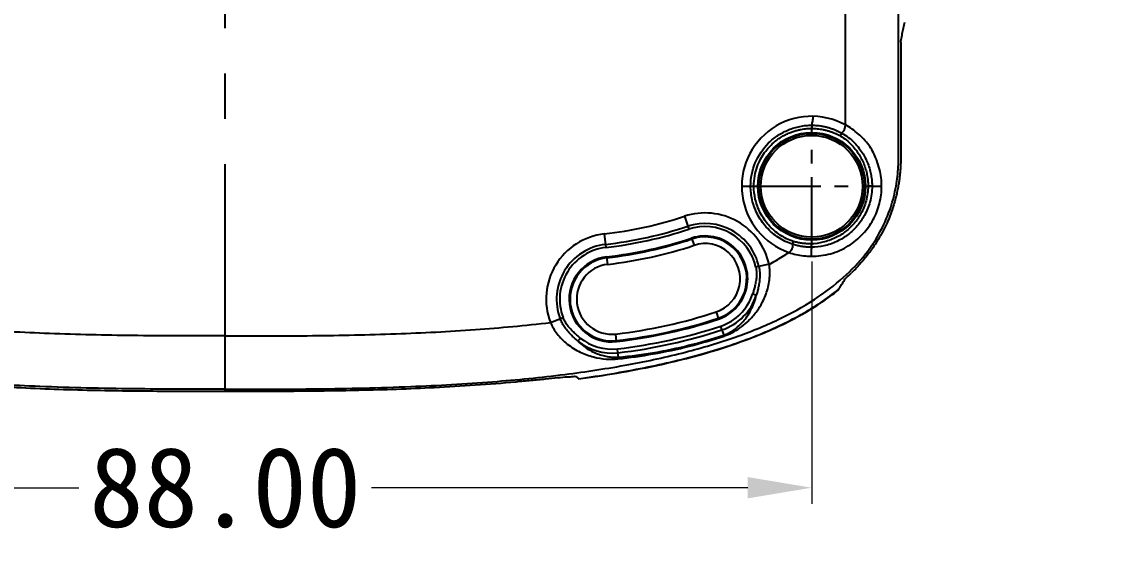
# Model space of a CAD drawing. Header units: millimetres. Extents: x 186 to 1161, y 123 to 802.
# Drawn here: x 557.7 to 639.5, y 527.8 to 566.7 of the extents above; entities that cross this region are included whole.
import ezdxf

# ---------------------------------------------------------------- set-up
doc = ezdxf.new("R2010")
doc.units = ezdxf.units.MM
doc.linetypes.add('CENTER', pattern=[50.8, 31.75, -6.35, 6.35, -6.35])
doc.layers.add('dim', color=3, linetype='Continuous', lineweight=9)
doc.styles.add('FFS', font='')
doc.styles.get('FFS').set_extended_font_data('FangSong_GB2312')
doc.dimstyles.new('YanXiu', dxfattribs={"dimtxt": 2.5, "dimasz": 2.2, "dimexe": 0.66, "dimexo": 0.66, "dimgap": 0.66, "dimtad": 0, "dimzin": 1, "dimdsep": 46, "dimtxsty": 'FFS', "dimcen": 0, "dimclrd": 256, "dimclre": 131, "dimclrt": 42, "dimazin": 0, "dimtfac": 1, "dimtofl": 0, "dimtmove": 0, "dimatfit": 3, "dimfxl": 1, "dimlwd": 5, "dimlwe": 5, "dimarcsym": 0})

# ---------------------------------------------------------------- blocks, each defined once
blk = doc.blocks.new('*D173')
at = {"layer": 'Defpoints', "color": 0}
for p in [(528.97, 549.912), (616.97, 549.912), (616.97, 531.742)]:
    blk.add_point(p, dxfattribs=at)
at = {"layer": 'dim', "color": 131, "lineweight": 5}
for p, q in [((528.97, 548.712), (528.97, 530.543)), ((616.97, 548.712), (616.97, 530.543))]:
    blk.add_line(p, q, dxfattribs=at)
at = {"layer": 'dim', "lineweight": 5}
for p, q in [((533.77, 531.742), (561.992, 531.742)), ((612.17, 531.742), (583.948, 531.742))]:
    blk.add_line(p, q, dxfattribs=at)
at = {"layer": 'dim'}
for points in [[(533.77, 532.542), (533.77, 530.942), (528.97, 531.742)], [(612.17, 532.542), (612.17, 530.942), (616.97, 531.742)]]:
    blk.add_solid(points, dxfattribs=at)
at = {"layer": 'dim', "color": 42, "insert": (572.97, 531.742), "char_height": 6, "attachment_point": 5, "style": 'FFS'}
blk.add_mtext('88.00', dxfattribs=at)

msp = doc.modelspace()

# ---------------------------------------------------------------- linework, layer by layer
at = {"color": 1, "linetype": 'CENTER', "ltscale": 0.536077}
msp.add_line((572.97, 538.983), (572.97, 777.327), dxfattribs=at)
at = {"color": 7, "linetype": 'Continuous'}
for p, q in [((623.677, 565.32), (623.682, 565.349)), ((623.661, 565.175), (623.661, 564.349)), ((623.666, 565.263), (623.677, 565.32)), ((616.987, 558.936), (616.986, 558.694)), ((619.217, 558.35), (619.103, 558.148)), ((611.72, 554.355), (612.631, 554.355)), ((621.5, 554.363), (621.204, 554.364)), ((607.422, 552.106), (607.744, 551.133)), ((601.407, 550.779), (601.524, 549.761)), ((607.965, 550.466), (608.144, 549.925)), ((615.529, 550.003), (615.599, 550.217)), ((616.955, 549.778), (616.948, 550.037)), ((601.67, 548.497), (601.605, 549.063)), ((613.779, 548.501), (612.779, 548.278)), ((618.979, 546.59), (618.97, 546.573)), ((612.816, 546.18), (612.535, 546.271)), ((609.797, 544.931), (609.976, 544.39)), ((597.362, 544.14), (598.321, 544.502)), ((602.336, 542.705), (602.271, 543.271)), ((610.241, 543.589), (610.148, 543.87)), ((610.241, 543.589), (610.373, 543.19)), ((599.426, 542.741), (599.612, 542.971)), ((610.396, 543.123), (610.373, 543.19)), ((602.432, 541.867), (602.399, 542.16)), ((602.47, 541.54), (602.432, 541.867)), ((599.285, 540.089), (599.49, 539.921)), ((599.466, 539.906), (599.47, 539.9))]:
    msp.add_line(p, q, dxfattribs=at)
at = {"color": 1, "linetype": 'CENTER', "ltscale": 0.161571}
for p, q in [((616.97, 549.912), (616.97, 558.798)), ((612.527, 554.355), (621.413, 554.355))]:
    msp.add_line(p, q, dxfattribs=at)
at = {"color": 7, "linetype": 'Continuous'}
for radius in [4.039, 4, 4, 3.971, 3.819]:
    msp.add_circle((616.97, 554.355), radius, dxfattribs=at)
for centre, radius, start, end in [((616.97, 554.355), 5.25, 61.22407, 250.97071), ((606.708, 549.81), 16.474, 23.24009, 23.97643), ((621.666, 556.226), 0.198, 16.27165, 25.42391), ((608.97, 547.428), 4.927, 12.54513, 108.32577), ((597.97, 580.655), 30.073, 276.56244, 288.31602), ((608.97, 547.428), 4.139, 12.58355, 108.31769), ((601.97, 545.884), 4.927, 96.56355, 200.75219), ((597.97, 580.655), 30.861, 276.56243, 288.3177), ((597.97, 580.655), 31.097, 276.56242, 288.3177), ((608.97, 547.428), 3.902, 12.58301, 108.31752), ((608.97, 547.428), 3.2, 288.3177, 108.3177), ((601.97, 545.884), 4.139, 96.56238, 200.73503), ((597.97, 580.655), 31.8, 276.56243, 288.3177), ((597.97, 580.655), 31.87, 276.56243, 288.3177), ((597.97, 580.655), 32.37, 276.56243, 288.3177), ((608.97, 547.428), 3.13, 288.3177, 108.3177), ((608.97, 547.428), 2.63, 288.3177, 108.3177), ((601.97, 545.884), 3.903, 96.56221, 200.73674), ((601.97, 545.884), 3.2, 96.56243, 276.56243), ((601.97, 545.884), 3.13, 96.56243, 276.56243), ((601.97, 545.884), 2.63, 96.56243, 276.56243), ((609.472, 558.562), 14.984, 312.37157, 314.41205), ((617.806, 547.153), 1.3, 333.52874, 335.53926), ((608.97, 547.428), 3.748, 288.31822, 342.01796), ((608.97, 547.428), 4.044, 288.31807, 342.01852), ((597.97, 580.655), 37.63, 276.56243, 288.3177), ((597.97, 580.655), 38.13, 276.56243, 288.3177), ((597.97, 580.655), 38.2, 276.56243, 288.3177), ((604.419, 565.764), 24.113, 298.80314, 299.47749), ((597.97, 580.655), 38.748, 276.56243, 288.3177), ((597.97, 580.655), 39.044, 276.56243, 288.31774), ((601.97, 545.884), 4.044, 231.00828, 276.56243), ((601.97, 545.884), 3.749, 231.01022, 276.56062)]:
    msp.add_arc(centre, radius, start, end, dxfattribs=at)
for points, start_tangent, end_tangent in [([(572.97, 539.129), (566.07, 539.157), (559.058, 539.332), (552.912, 539.693), (547.496, 540.243), (542.699, 540.982), (538.446, 541.914), (534.705, 543.042), (531.473, 544.364), (528.76, 545.869), (526.577, 547.527), (524.924, 549.284), (523.77, 551.059), (523.042, 552.775), (522.64, 554.374), (522.468, 555.833), (522.444, 557.176), (522.444, 558.603), (522.444, 560.145), (522.444, 561.81), (522.444, 563.605), (522.444, 565.543), (522.445, 567.599), (522.444, 569.473), (522.444, 571.117), (522.445, 572.571), (522.443, 573.869), (522.523, 575.089), (522.776, 576.24), (523.081, 577.488), (523.352, 578.877), (523.578, 580.414), (523.736, 582.116), (523.8, 584), (523.743, 585.983), (523.586, 587.741), (523.364, 589.279), (523.103, 590.635), (522.815, 591.836), (522.554, 592.937), (522.445, 594.162), (522.541, 595.428), (522.804, 596.568), (523.105, 597.817), (523.371, 599.206), (523.591, 600.742), (523.742, 602.443), (523.8, 604.325), (523.734, 606.357), (523.557, 608.197), (523.31, 609.803), (523.022, 611.214), (522.709, 612.462), (522.485, 613.661), (522.464, 614.981), (522.645, 616.159), (522.944, 617.334), (523.23, 618.647), (523.478, 620.1), (523.67, 621.71), (523.782, 623.491), (523.787, 625.462), (523.668, 627.4), (523.464, 629.086), (523.207, 630.565), (522.917, 631.87), (522.623, 633.03), (522.455, 634.25), (522.497, 635.546), (522.724, 636.689), (523.027, 637.899), (523.302, 639.247), (523.536, 640.738), (523.709, 642.39), (523.795, 644.218), (523.766, 646.211), (523.625, 648.044), (523.411, 649.644), (523.153, 651.051), (522.864, 652.294), (522.586, 653.417), (522.449, 654.647), (522.444, 656.037), (522.444, 657.569), (522.444, 659.236), (522.444, 661.04), (522.444, 662.992), (522.444, 665.098), (522.444, 667.373), (522.444, 669.834), (522.444, 672.505), (522.431, 675.221), (522.086, 677.556), (521.301, 679.464), (520.076, 681.044), (518.281, 682.407), (515.95, 683.515), (513.523, 684.36), (511.4, 685.106), (509.614, 685.97), (508.249, 687.043), (507.308, 688.362), (506.699, 690.084), (506.453, 692.168), (506.445, 694.558), (506.444, 697.192), (506.445, 700.046), (506.444, 703.131), (506.444, 706.462), (506.444, 710.057), (506.444, 713.935), (506.444, 718.117), (506.444, 722.626), (506.444, 727.487), (506.444, 732.728), (506.444, 738.089), (506.444, 742.864), (506.444, 747.065), (506.444, 750.791), (506.444, 754.119), (506.444, 757.106), (506.444, 759.8), (506.444, 762.236), (506.444, 764.447), (506.445, 766.457), (506.446, 768.273), (506.662, 769.989), (507.367, 771.805), (508.553, 773.418), (510.123, 774.662), (511.924, 775.436), (513.662, 775.714), (515.541, 775.805), (517.604, 775.902), (519.842, 776.004), (522.264, 776.108), (524.883, 776.216), (527.717, 776.327), (530.784, 776.439), (534.104, 776.551), (537.7, 776.662), (541.596, 776.77), (545.818, 776.873), (550.396, 776.968), (555.363, 777.051), (560.753, 777.118), (566.608, 777.164), (572.97, 777.181)], (-1, 0), (1, 0)), ([(572.97, 539.129), (579.871, 539.157), (586.882, 539.332), (593.028, 539.693), (598.444, 540.243), (603.241, 540.982), (607.494, 541.914), (611.236, 543.042), (614.467, 544.364), (617.18, 545.869), (619.364, 547.527), (621.016, 549.284), (622.17, 551.059), (622.899, 552.775), (623.301, 554.374), (623.472, 555.833), (623.496, 557.176), (623.496, 558.603), (623.496, 560.145), (623.496, 561.81), (623.496, 563.605), (623.496, 565.543), (623.496, 567.599), (623.496, 569.473), (623.497, 571.117), (623.495, 572.571), (623.497, 573.869), (623.418, 575.089), (623.165, 576.24), (622.86, 577.488), (622.589, 578.877), (622.363, 580.414), (622.205, 582.116), (622.14, 584), (622.197, 585.983), (622.354, 587.741), (622.576, 589.279), (622.837, 590.635), (623.126, 591.836), (623.386, 592.937), (623.496, 594.162), (623.399, 595.428), (623.136, 596.568), (622.835, 597.817), (622.569, 599.206), (622.35, 600.742), (622.198, 602.443), (622.14, 604.325), (622.207, 606.357), (622.384, 608.197), (622.63, 609.803), (622.918, 611.214), (623.232, 612.462), (623.456, 613.661), (623.476, 614.981), (623.295, 616.159), (622.996, 617.334), (622.71, 618.647), (622.463, 620.1), (622.271, 621.71), (622.158, 623.491), (622.154, 625.462), (622.272, 627.4), (622.476, 629.086), (622.733, 630.565), (623.024, 631.87), (623.318, 633.03), (623.485, 634.25), (623.443, 635.546), (623.217, 636.689), (622.913, 637.899), (622.638, 639.247), (622.404, 640.738), (622.232, 642.39), (622.145, 644.218), (622.174, 646.211), (622.315, 648.044), (622.529, 649.644), (622.788, 651.051), (623.076, 652.294), (623.354, 653.417), (623.492, 654.647), (623.496, 656.037), (623.496, 657.569), (623.496, 659.236), (623.496, 661.04), (623.496, 662.992), (623.496, 665.098), (623.496, 667.373), (623.496, 669.834), (623.497, 672.505), (623.51, 675.221), (623.854, 677.556), (624.639, 679.464), (625.864, 681.044), (627.66, 682.407), (629.991, 683.515), (632.418, 684.36), (634.54, 685.106), (636.327, 685.97), (637.691, 687.043), (638.632, 688.362), (639.242, 690.084), (639.487, 692.168), (639.496, 694.558), (639.496, 697.192), (639.496, 700.046), (639.496, 703.131), (639.496, 706.462), (639.496, 710.057), (639.496, 713.935), (639.496, 718.117), (639.496, 722.626), (639.496, 727.487), (639.496, 732.728), (639.496, 738.089), (639.496, 742.864), (639.496, 747.065), (639.496, 750.791), (639.496, 754.119), (639.496, 757.106), (639.496, 759.8), (639.496, 762.236), (639.497, 764.447), (639.495, 766.457), (639.495, 768.273), (639.278, 769.989), (638.573, 771.805), (637.387, 773.418), (635.818, 774.662), (634.017, 775.436), (632.278, 775.714), (630.4, 775.805), (628.337, 775.902), (626.099, 776.004), (623.677, 776.108), (621.058, 776.216), (618.224, 776.327), (615.157, 776.439), (611.836, 776.551), (608.24, 776.662), (604.345, 776.77), (600.123, 776.873), (595.544, 776.968), (590.578, 777.051), (585.187, 777.118), (579.332, 777.164), (572.97, 777.181)], (1, 0), (-1, 0)), ([(619.497, 558.956), (619.497, 559.527), (619.497, 560.177), (619.497, 560.91), (619.497, 561.729), (619.497, 562.649), (619.498, 563.695), (619.498, 564.852), (619.497, 566.008), (619.497, 567.077), (619.497, 568.022), (619.497, 568.836), (619.497, 569.529), (619.498, 570.122), (619.498, 570.636), (619.498, 571.084), (619.498, 571.473), (619.498, 571.813), (619.497, 572.117), (619.497, 572.402), (619.497, 572.681), (619.498, 572.962), (619.499, 573.238), (619.5, 573.508), (619.499, 573.773), (619.497, 574.027), (619.49, 574.226), (619.479, 574.369), (619.463, 574.498), (619.446, 574.604), (619.431, 574.688), (619.409, 574.785), (619.375, 574.922), (619.329, 575.104), (619.269, 575.335), (619.199, 575.603), (619.129, 575.88), (619.061, 576.163), (618.99, 576.468), (618.914, 576.818), (618.832, 577.211), (618.753, 577.616), (618.679, 578.02), (618.607, 578.438), (618.534, 578.904), (618.456, 579.444), (618.378, 580.059), (618.305, 580.741), (618.239, 581.506), (618.185, 582.38), (618.149, 583.396), (618.144, 584.522), (618.174, 585.616), (618.231, 586.606), (618.306, 587.494), (618.392, 588.282), (618.481, 588.965), (618.568, 589.543), (618.648, 590.028), (618.722, 590.443), (618.793, 590.816), (618.865, 591.176), (618.941, 591.537), (619.021, 591.894), (619.101, 592.232), (619.178, 592.539), (619.249, 592.816), (619.316, 593.074), (619.377, 593.312), (619.424, 593.505), (619.454, 593.667), (619.478, 593.856), (619.494, 594.058), (619.497, 594.252), (619.491, 594.423), (619.48, 594.569), (619.466, 594.693), (619.451, 594.793), (619.437, 594.873), (619.42, 594.955), (619.392, 595.071), (619.353, 595.228), (619.301, 595.428), (619.236, 595.679), (619.155, 595.996), (619.058, 596.391), (618.952, 596.855), (618.842, 597.381), (618.726, 597.978), (618.606, 598.661), (618.487, 599.441), (618.373, 600.318), (618.273, 601.31), (618.192, 602.459), (618.147, 603.742), (618.147, 604.969), (618.184, 606.039), (618.242, 606.972), (618.314, 607.788), (618.394, 608.519), (618.483, 609.195), (618.575, 609.806), (618.663, 610.332), (618.744, 610.777), (618.819, 611.166), (618.895, 611.537), (618.976, 611.909), (619.057, 612.262), (619.131, 612.57), (619.2, 612.841), (619.261, 613.078), (619.312, 613.274), (619.354, 613.436), (619.387, 613.568), (619.413, 613.674), (619.433, 613.765), (619.451, 613.865), (619.47, 613.999), (619.487, 614.168), (619.496, 614.355), (619.496, 614.537), (619.488, 614.7), (619.475, 614.838), (619.46, 614.953), (619.445, 615.045), (619.431, 615.123), (619.409, 615.219), (619.375, 615.354), (619.33, 615.534), (619.271, 615.76), (619.203, 616.021), (619.133, 616.3), (619.056, 616.615), (618.97, 616.991), (618.873, 617.443), (618.769, 617.969), (618.658, 618.572), (618.546, 619.255), (618.437, 620.021), (618.334, 620.889), (618.243, 621.893), (618.174, 623.049), (618.143, 624.277), (618.154, 625.474), (618.201, 626.58), (618.272, 627.556), (618.354, 628.391), (618.441, 629.103), (618.527, 629.715), (618.612, 630.248), (618.692, 630.712), (618.768, 631.118), (618.838, 631.475), (618.903, 631.793), (618.967, 632.088), (619.032, 632.375), (619.1, 632.661), (619.169, 632.936), (619.235, 633.195), (619.302, 633.452), (619.366, 633.701), (619.417, 633.907), (619.449, 634.068), (619.474, 634.246), (619.49, 634.434), (619.497, 634.621), (619.494, 634.797), (619.485, 634.951), (619.471, 635.082), (619.457, 635.19), (619.443, 635.276), (619.427, 635.356), (619.402, 635.463), (619.365, 635.612), (619.315, 635.807), (619.251, 636.053), (619.174, 636.353), (619.088, 636.698), (618.997, 637.086), (618.901, 637.527), (618.799, 638.027), (618.694, 638.589), (618.585, 639.222), (618.477, 639.941), (618.372, 640.762), (618.275, 641.716), (618.195, 642.826), (618.149, 644.05), (618.146, 645.299), (618.183, 646.467), (618.248, 647.489), (618.328, 648.362), (618.413, 649.107), (618.501, 649.751), (618.588, 650.317), (618.674, 650.828), (618.76, 651.298), (618.843, 651.719), (618.921, 652.091), (618.993, 652.419), (619.061, 652.714), (619.129, 652.993), (619.197, 653.265), (619.264, 653.524), (619.329, 653.775), (619.389, 654.008), (619.429, 654.181), (619.453, 654.309), (619.469, 654.427), (619.481, 654.527), (619.488, 654.609), (619.493, 654.702), (619.496, 654.833), (619.499, 655.008), (619.5, 655.229), (619.5, 655.484), (619.499, 655.755), (619.498, 656.055), (619.497, 656.404), (619.497, 656.81), (619.497, 657.275), (619.498, 657.808), (619.498, 658.415), (619.498, 659.101), (619.497, 659.878), (619.497, 660.755), (619.497, 661.747), (619.498, 662.863), (619.498, 664.079), (619.497, 665.34), (619.497, 666.581), (619.498, 667.724), (619.498, 668.709), (619.498, 669.546), (619.497, 670.278), (619.497, 670.925), (619.497, 671.485), (619.497, 671.968), (619.498, 672.412), (619.498, 672.846), (619.498, 673.274), (619.496, 673.672), (619.495, 674.033), (619.495, 674.375), (619.498, 674.719), (619.504, 675.07), (619.516, 675.427), (619.536, 675.799), (619.569, 676.216), (619.623, 676.711), (619.712, 677.311), (619.847, 678), (620.029, 678.726), (620.263, 679.471), (620.551, 680.215), (620.89, 680.939), (621.279, 681.638), (621.716, 682.31), (622.205, 682.955), (622.783, 683.611), (623.527, 684.331), (624.486, 685.102), (625.642, 685.859), (626.903, 686.532), (628.113, 687.07), (629.171, 687.478), (630.069, 687.794)], (0.000012, 1), (0.946968, 0.321329)), ([(623.682, 565.349), (623.772, 565.794), (623.862, 566.238), (623.952, 566.678)], (0.198047, 0.980192), (0.200994, 0.979592)), ([(623.661, 565.175), (623.663, 565.233), (623.666, 565.263)], (0.024961, 0.999688), (0.192769, 0.981244)), ([(623.661, 564.349), (623.661, 563.591), (623.661, 562.906), (623.661, 562.286), (623.661, 561.724), (623.661, 561.215), (623.661, 560.752), (623.661, 560.331), (623.661, 559.945), (623.661, 559.586), (623.661, 559.251), (623.661, 558.936), (623.661, 558.643), (623.661, 558.375), (623.661, 558.132), (623.661, 557.913), (623.661, 557.71), (623.661, 557.518), (623.661, 557.331), (623.661, 557.146), (623.661, 556.963), (623.661, 556.782), (623.66, 556.599), (623.659, 556.408), (623.654, 556.205), (623.645, 555.982), (623.631, 555.734), (623.61, 555.459), (623.58, 555.159), (623.539, 554.832), (623.485, 554.477), (623.415, 554.091), (623.323, 553.672), (623.205, 553.217), (623.054, 552.722), (622.863, 552.187), (622.625, 551.616), (622.329, 551.009), (621.967, 550.367), (621.523, 549.69), (620.986, 548.982), (620.34, 548.248), (619.958, 547.858)], (-0.00001, -1), (-0.714227, -0.699914)), ([(612.389, 554.355), (612.741, 556.115), (613.74, 557.602), (614.436, 558.171), (615.23, 558.592), (616.091, 558.85), (616.537, 558.915), (616.762, 558.931), (616.987, 558.936)], (0, 1), (0.999993, -0.00362)), ([(616.987, 558.936), (617.045, 559.241), (617.104, 559.603)], (0.199456, 0.979907), (0.151003, 0.988533)), ([(616.987, 558.936), (617.179, 558.931), (617.395, 558.916), (617.629, 558.888), (617.876, 558.845), (618.128, 558.787), (618.378, 558.715), (618.619, 558.631), (618.843, 558.538), (619.044, 558.442), (619.217, 558.35)], (0.999993, -0.003732), (0.870772, -0.491686)), ([(619.217, 558.35), (619.34, 558.466), (619.427, 558.606), (619.48, 558.769), (619.497, 558.956)], (0.809532, 0.587076), (0.000032, 1)), ([(621.76, 556.505), (621.25, 557.443), (620.474, 558.275), (619.497, 558.956)], (-0.332826, 0.942988), (-0.895072, 0.445921)), ([(612.631, 554.355), (612.702, 555.137), (612.885, 555.816), (613.141, 556.395), (613.442, 556.88), (613.768, 557.282), (614.103, 557.611), (614.437, 557.878), (614.764, 558.091), (615.078, 558.259), (615.377, 558.391), (615.659, 558.491), (615.925, 558.566), (616.173, 558.62), (616.402, 558.656), (616.614, 558.679), (616.809, 558.691), (616.986, 558.694)], (0.000094, 1), (0.999994, -0.003596)), ([(616.986, 558.694), (617.168, 558.689), (617.372, 558.675), (617.595, 558.648), (617.829, 558.609), (618.069, 558.555), (618.307, 558.488), (618.536, 558.41), (618.749, 558.324), (618.94, 558.234), (619.103, 558.148)], (0.999993, -0.003652), (0.870871, -0.491511)), ([(619.103, 558.148), (619.568, 557.834), (619.985, 557.449), (620.325, 557.038), (620.584, 556.642), (620.786, 556.255), (620.951, 555.847), (621.076, 555.43), (621.154, 555.038), (621.193, 554.685), (621.204, 554.364)], (0.8708, -0.491638), (-0.004575, -0.99999)), ([(619.217, 558.35), (619.719, 558.02), (620.174, 557.624), (620.546, 557.198), (620.828, 556.783), (621.047, 556.375), (621.227, 555.944), (621.361, 555.5), (621.446, 555.082), (621.489, 554.706), (621.5, 554.363)], (0.87047, -0.492221), (-0.00326, -0.999995)), ([(622.22, 554.355), (622.182, 554.992), (622.062, 555.633), (621.856, 556.281)], (0.000149, 1), (-0.367186, 0.930147)), ([(615.529, 550.003), (614.481, 550.507), (613.567, 551.286), (612.895, 552.262), (612.505, 553.337), (612.389, 554.355)], (-0.9496, 0.313464), (-0.000008, 1)), ([(615.599, 550.217), (614.61, 550.696), (613.743, 551.441), (613.109, 552.372), (612.741, 553.394), (612.631, 554.355)], (-0.950002, 0.312245), (-0.000054, 1)), ([(616.936, 549.105), (618.379, 549.297), (619.714, 549.877), (620.813, 550.779), (621.586, 551.855), (622.057, 553.058), (622.22, 554.355)], (0.999978, -0.006613), (-0.000149, 1)), ([(621.204, 554.364), (621.053, 553.252), (620.669, 552.306), (620.155, 551.57), (619.536, 550.981), (618.733, 550.481), (617.815, 550.153), (616.948, 550.037)], (-0.004659, -0.999989), (-0.999603, -0.028176)), ([(621.5, 554.363), (621.339, 553.171), (620.928, 552.161), (620.379, 551.376), (619.719, 550.749), (618.862, 550.22), (617.883, 549.882), (616.955, 549.778)], (-0.003248, -0.999995), (-0.999986, -0.005255)), ([(621.5, 554.363), (621.598, 554.372), (621.75, 554.374), (621.958, 554.368), (622.22, 554.355)], (0.989913, 0.141679), (0.998278, -0.058666)), ([(615.529, 550.003), (615.535, 549.82), (615.493, 549.657), (615.4, 549.514), (615.258, 549.392)], (0.176404, -0.984318), (-0.828628, -0.559799)), ([(616.955, 549.778), (616.797, 549.78), (616.64, 549.788), (616.483, 549.801), (616.326, 549.82), (616.169, 549.844), (616.009, 549.875), (615.848, 549.912), (615.688, 549.954), (615.529, 550.003)], (-0.999987, -0.005089), (-0.951211, 0.30854)), ([(616.948, 550.037), (616.799, 550.036), (616.652, 550.041), (616.503, 550.05), (616.354, 550.065), (616.202, 550.084), (616.05, 550.107), (615.897, 550.137), (615.747, 550.173), (615.599, 550.217)], (-0.999605, -0.028103), (-0.950055, 0.312081)), ([(613.78, 548.498), (614.295, 548.788), (614.788, 549.086), (615.258, 549.392)], (0.879022, 0.476781), (0.828563, 0.559897)), ([(615.258, 549.392), (615.788, 549.24), (616.349, 549.141), (616.936, 549.105)], (0.946001, -0.324164), (0.999977, -0.006735)), ([(616.955, 549.778), (616.929, 549.485), (616.936, 549.105)], (-0.148812, -0.988866), (0.052361, -0.998628)), ([(610.396, 543.123), (610.983, 543.367), (611.561, 543.715), (612.123, 544.166), (612.665, 544.74), (613.17, 545.469), (613.59, 546.403), (613.814, 547.48), (613.779, 548.502)], (0.94932, 0.314311), (-0.15399, 0.988072)), ([(612.779, 548.278), (612.83, 547.898), (612.82, 547.499), (612.767, 547.132), (612.695, 546.811), (612.615, 546.527), (612.535, 546.271)], (0.218001, -0.975949), (-0.308777, -0.951134)), ([(613.01, 548.33), (613.071, 547.909), (613.073, 547.475), (613.03, 547.081), (612.966, 546.741), (612.893, 546.444), (612.816, 546.18)], (0.217837, -0.975985), (-0.291879, -0.956455)), ([(618.979, 546.603), (619.137, 546.853), (619.3, 547.113), (619.466, 547.385)], (0.538664, 0.842521), (0.515517, 0.856879)), ([(619.466, 547.385), (619.482, 547.404), (619.517, 547.44), (619.57, 547.492)], (0.513284, 0.858219), (0.719031, 0.694978)), ([(599.49, 539.921), (604.413, 540.743), (608.851, 541.809), (612.786, 543.135), (616.182, 544.736), (618.992, 546.614)], (0.990749, 0.135706), (0.779785, 0.626047)), ([(616.285, 544.773), (618.537, 546.237), (618.97, 546.573)], (0.870535, 0.492106), (0.780727, 0.624872)), ([(610.373, 543.19), (610.73, 543.338), (611.078, 543.542), (611.414, 543.8), (611.738, 544.114), (612.05, 544.493), (612.344, 544.951), (612.609, 545.51), (612.816, 546.18)], (0.949135, 0.31487), (0.222838, 0.974856)), ([(572.97, 543.127), (566.415, 543.152), (560.157, 543.291), (554.206, 543.605), (548.578, 544.138)], (-1, -0.000001), (-0.992825, 0.119578)), ([(572.97, 543.127), (579.525, 543.152), (585.784, 543.291), (591.734, 543.605), (597.363, 544.138)], (1, -0.000001), (0.992825, 0.119578)), ([(597.362, 544.14), (597.869, 543.294), (598.635, 542.522), (599.611, 541.913), (600.608, 541.551), (601.548, 541.395), (602.435, 541.408)], (0.407868, -0.913041), (0.993064, 0.117574)), ([(599.426, 542.741), (599.173, 542.962), (598.9, 543.225), (598.628, 543.528), (598.399, 543.837), (598.226, 544.134), (598.099, 544.419)], (-0.765916, 0.64294), (-0.353189, 0.935552)), ([(599.612, 542.971), (599.36, 543.18), (599.09, 543.424), (598.823, 543.701), (598.601, 543.98), (598.437, 544.247), (598.321, 544.502)], (-0.777191, 0.629265), (-0.35302, 0.935616)), ([(599.47, 539.9), (605.231, 540.894), (612.587, 543.037), (615.773, 544.492), (616.037, 544.635)], (0.990782, 0.135467), (0.876267, 0.481826)), ([(599.426, 542.741), (599.886, 542.35), (600.342, 542.053), (600.786, 541.834), (601.217, 541.679), (601.637, 541.58), (602.051, 541.533), (602.47, 541.54)], (0.718113, -0.695927), (0.996474, 0.083908)), ([(602.435, 541.408), (605.085, 541.78), (607.793, 542.361), (610.397, 543.122)], (0.99441, 0.105589), (0.94929, 0.314403)), ([(602.47, 541.54), (605.192, 541.891), (607.736, 542.423), (610.373, 543.19)], (0.996013, 0.08921), (0.949164, 0.314781)), ([(602.435, 541.408), (602.444, 541.465), (602.456, 541.51), (602.47, 541.54)], (0.134701, 0.990886), (0.53943, 0.84203)), ([(594.791, 539.697), (595.926, 539.804), (597.007, 539.909), (597.927, 539.998), (598.641, 540.063), (599.108, 540.095), (599.285, 540.089)], (0.995723, 0.092389), (0.77188, -0.635768)), ([(551.15, 539.697), (557.306, 539.265), (562.965, 539.063), (568.182, 538.993), (572.97, 538.983)], (0.995723, -0.092389), (1, 0)), ([(572.97, 538.983), (577.777, 538.993), (583.002, 539.064), (588.656, 539.266), (594.791, 539.697)], (1, 0), (0.995723, 0.092389))]:
    msp.add_spline(points, degree=3, dxfattribs=dict(at, start_tangent=start_tangent, end_tangent=end_tangent))

# ---------------------------------------------------------------- dimensions: what is measured, and where the dimension line sits
at = {"layer": 'dim'}
dim = msp.add_linear_dim(base=(616.97, 531.742), p1=(528.97, 549.912), p2=(616.97, 549.912), dimstyle='YanXiu', override={"dimtxt": 6, "dimasz": 4.8, "dimexe": 1.1994, "dimexo": 1.1994, "dimgap": 1.1994}, dxfattribs=at)
dim.commit()
dim.dimension.update_dxf_attribs({"geometry": '*D173', "text_midpoint": (572.97, 531.742)})

doc.saveas('drawing.dxf')
